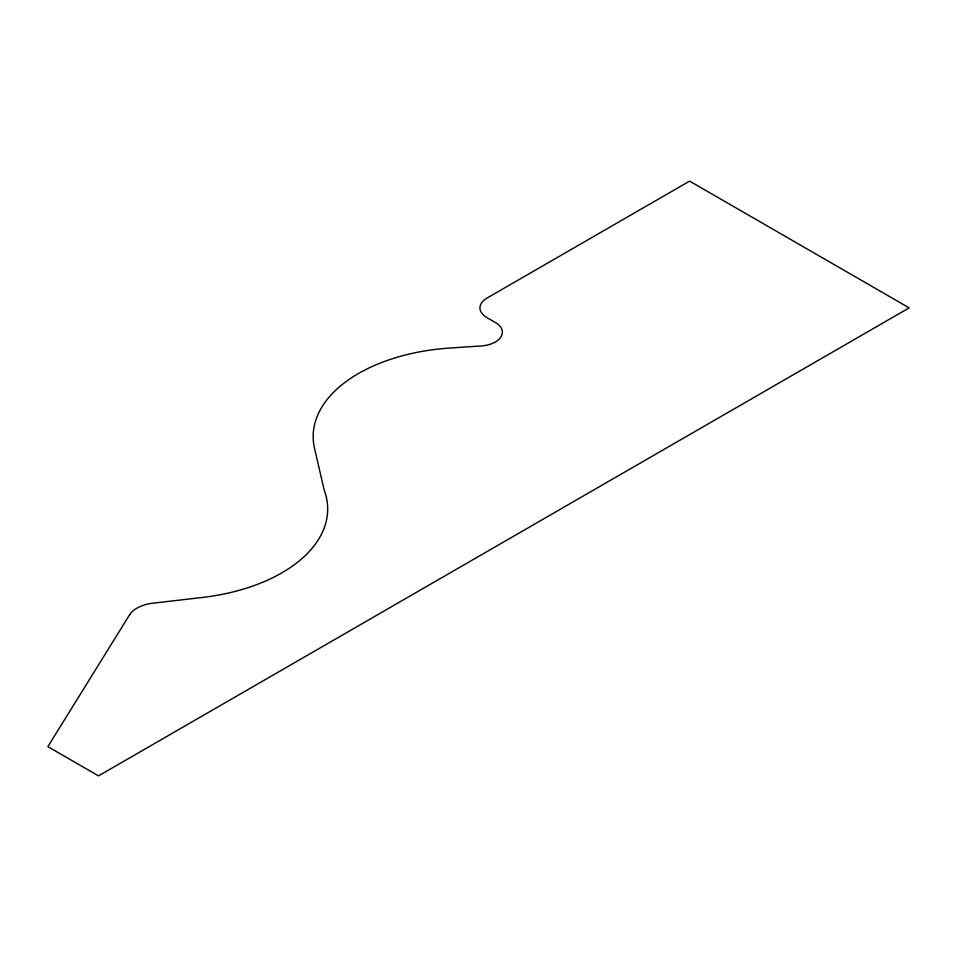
<?xml version="1.0" encoding="UTF-8"?>
<svg xmlns="http://www.w3.org/2000/svg" width="957" height="957" viewBox="0 0 957 957"><rect width="100%" height="100%" fill="white"/><g stroke="black" fill="none" stroke-linecap="round" stroke-linejoin="round"><path stroke-width="1.44" d="M129.733 614.573L47.85 746.639L98.511 775.888L909.15 307.867L689.602 181.112L486.946 298.117A23.889 13.793 0 0 0 486.946 317.616L495.391 322.497A23.889 13.793 0 0 1 501.049 336.78A23.889 13.793 0 0 1 481.239 345.944L449.766 348.049A154.328 89.097 0 0 0 314.53 448.319L324.124 489.852A156.338 90.257 0 0 1 202.166 597.491L151.086 603.412A31.76 18.339 0 0 0 129.733 614.573"/></g></svg>
